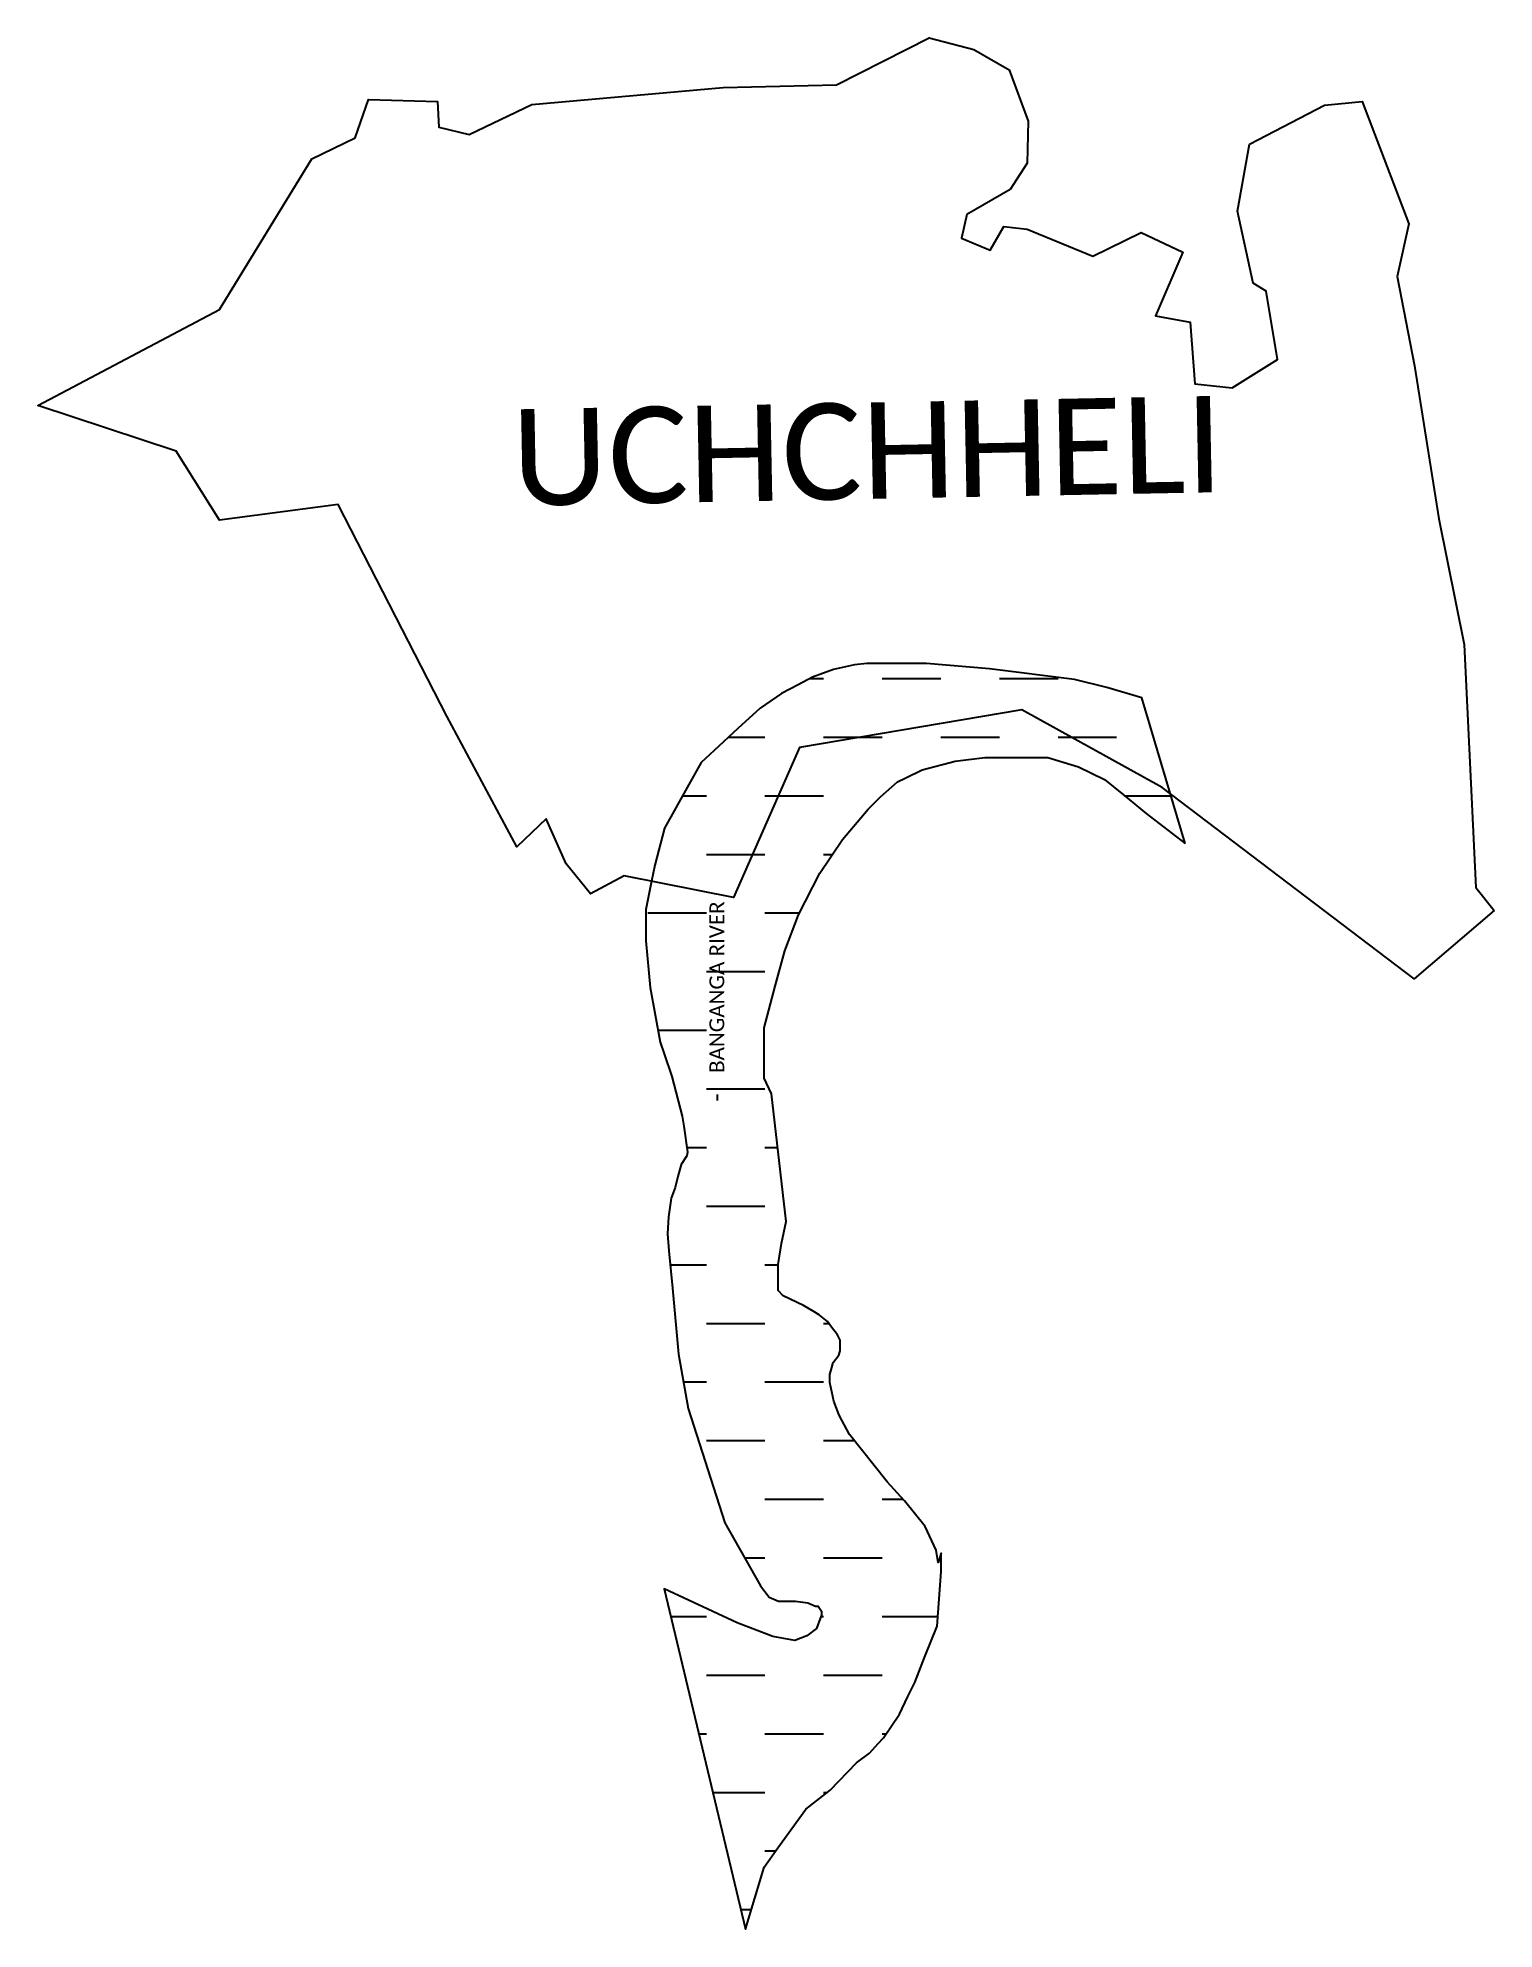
# Model space of a CAD drawing. Header units: metres. Extents: x 256905 to 258877, y 2189930 to 2192491.
import ezdxf

# ---------------------------------------------------------------- set-up
doc = ezdxf.new("R2010")
doc.units = ezdxf.units.M
doc.header["$MEASUREMENT"] = 0
for name, color, linetype in [('ARROW', 7, 'Continuous'), ('RIVER', 4, 'Continuous'), ('RIVER TEXT', 7, 'Continuous'), ('village', 3, 'Continuous'), ('VILLAGE NAME', 250, 'Continuous')]:
    doc.layers.add(name, color=color, linetype=linetype)
doc.styles.get("Standard").update_dxf_attribs({"font": 'simplex.shx'})
doc.dimstyles.get("Standard").update_dxf_attribs({"dimtxt": 0.18, "dimasz": 0.18, "dimexe": 0.18, "dimexo": 0.0625, "dimgap": 0.09, "dimtad": 0, "dimtih": 1, "dimtoh": 1, "dimdec": 4, "dimzin": 0, "dimdsep": 46, "dimtxsty": 'Standard', "dimcen": 0.09, "dimadec": 0, "dimazin": 0, "dimtfac": 1, "dimtdec": 4, "dimtofl": 0, "dimtmove": 0, "dimatfit": 3, "dimfxl": 1, "dimtolj": 1, "dimtzin": 0, "dimarcsym": 0})

msp = doc.modelspace()

# ---------------------------------------------------------------- hatches: boundary and pattern name
at = {"layer": 'RIVER'}
h = msp.add_hatch(dxfattribs=at)
h.set_pattern_fill('DASH', color=256, scale=25)
h.set_pattern_definition([(0, (0, 0), (79.375, 79.375), [79.375, -79.375])])
h.paths.add_polyline_path([(257764.4, 2190797.5), (257772.4, 2190708.2), (257785.3, 2190634.7), (257835, 2190480.2), (257883.5, 2190394.6), (257895.1, 2190379.2), (257907.9, 2190373.7), (257930.9, 2190373.7), (257947.6, 2190371.5), (257957.8, 2190367.1), (257961.6, 2190367.1), (257964.1, 2190363.3), (257965.9, 2190360.6), (257965.9, 2190354.9), (257964.1, 2190350.3), (257959, 2190337), (257946.2, 2190326.8), (257930, 2190320.8), (257900.1, 2190326.3), (257852, 2190344.5), (257752.9, 2190390.4), (257862.9, 2189929.8), (257888.2, 2190013.8), (257906.9, 2190039.8), (257944.7, 2190092.2), (257977.9, 2190118), (258013.5, 2190154.9), (258031.2, 2190168.3), (258042.7, 2190181), (258049.9, 2190189), (258071.6, 2190220.8), (258083.1, 2190244.8), (258092.3, 2190264), (258105.7, 2190297.6), (258122.6, 2190340), (258127.9, 2190414), (258127.9, 2190439), (258124, 2190426.5), (258121.2, 2190442.9), (258106.4, 2190474.9), (258078.2, 2190509.9), (258055, 2190535.6), (258003.9, 2190599.5), (257990.1, 2190625.8), (257982.8, 2190644.7), (257977.1, 2190670.2), (257977.1, 2190680.8), (257979.9, 2190690.1), (257982, 2190697), (257989.3, 2190707.2), (257991.3, 2190712.8), (257991.3, 2190719.2), (257991.3, 2190727.1), (257987.5, 2190734.5), (257979.6, 2190744.7), (257974.3, 2190752.6), (257962.9, 2190761.5), (257954.7, 2190766.4), (257941.7, 2190774.2), (257914.2, 2190787.5), (257907.4, 2190794.4), (257907.4, 2190804.7), (257907.4, 2190829.9), (257911.6, 2190858.3), (257918.1, 2190888.2), (257898.2, 2191060.8), (257888.2, 2191082.1), (257888.2, 2191109.3), (257888.2, 2191150), (257903.4, 2191206.4), (257916.3, 2191254.3), (257934.7, 2191303.1), (257963.6, 2191359.8), (257994.5, 2191405.4), (258029.3, 2191446.4), (258045.8, 2191462.8), (258068.9, 2191483.2), (258079.1, 2191488.3), (258102.4, 2191499.6), (258146.9, 2191511.2), (258187.3, 2191516.1), (258232.4, 2191516.1), (258272.7, 2191516.1), (258313.9, 2191503.6), (258349.4, 2191486.3), (258375, 2191465.5), (258405.7, 2191440.4), (258458.4, 2191399.9), (258399.8, 2191597), (258352.3, 2191611), (258308.8, 2191621.9), (258193.7, 2191636.4), (258108.1, 2191643.3), (258027.5, 2191643.3), (258010.5, 2191641.6), (257982.2, 2191635.2), (257953.7, 2191625), (257934.3, 2191614.7), (257912, 2191602.8), (257882.7, 2191583.2), (257852.8, 2191555.5), (257820.8, 2191525.9), (257803, 2191509.3), (257786.4, 2191479.7), (257753.2, 2191420.5), (257740.1, 2191370.3), (257735.8, 2191348.9), (257728.1, 2191310.2), (257728.1, 2191268.1), (257734, 2191204.6), (257747.7, 2191130.9), (257753, 2191115.1), (257763.3, 2191084.1), (257777.1, 2191030.6), (257779.5, 2191016.9), (257784.3, 2190981.8), (257783.8, 2190976.8), (257775.9, 2190965.1), (257771.5, 2190948.7), (257767.6, 2190933.8), (257762.4, 2190919.5), (257758.6, 2190894.4), (257757.2, 2190871.4), (257759.3, 2190848.3)])

# ---------------------------------------------------------------- linework, layer by layer
at = {"layer": 'RIVER', "flags": 128}
msp.add_lwpolyline([(258458.4, 2191399.9), (258399.8, 2191597), (258352.3, 2191611), (258308.8, 2191621.9), (258193.7, 2191636.4), (258108.1, 2191643.3), (258027.5, 2191643.3), (258010.5, 2191641.6), (257982.2, 2191635.2), (257953.7, 2191625), (257934.3, 2191614.7), (257912, 2191602.8), (257882.7, 2191583.2), (257852.8, 2191555.5), (257820.8, 2191525.9), (257803, 2191509.3), (257786.4, 2191479.7), (257753.2, 2191420.5), (257740.1, 2191370.3), (257735.8, 2191348.9), (257728.1, 2191310.2), (257728.1, 2191268.1), (257734, 2191204.6), (257747.7, 2191130.9), (257753, 2191115.1), (257763.3, 2191084.1), (257777.1, 2191030.6), (257779.5, 2191016.9), (257784.3, 2190981.8), (257783.8, 2190976.8), (257775.9, 2190965.1), (257771.5, 2190948.7), (257767.6, 2190933.8), (257762.4, 2190919.5), (257758.6, 2190894.4), (257757.2, 2190871.4), (257759.3, 2190848.3), (257764.4, 2190797.5), (257772.4, 2190708.2), (257785.3, 2190634.7), (257835, 2190480.2), (257883.5, 2190394.6), (257895.1, 2190379.2), (257907.9, 2190373.7), (257930.9, 2190373.7), (257947.6, 2190371.5), (257957.8, 2190367.1), (257961.6, 2190367.1), (257964.1, 2190363.3), (257965.9, 2190360.6), (257965.9, 2190354.9), (257964.1, 2190350.3), (257959, 2190337), (257946.2, 2190326.8), (257930, 2190320.8), (257900.1, 2190326.3), (257852, 2190344.5), (257752.9, 2190390.4), (257862.9, 2189929.8), (257888.2, 2190013.8), (257906.9, 2190039.8), (257944.7, 2190092.2), (257977.9, 2190118), (258013.5, 2190154.9), (258031.2, 2190168.3), (258042.7, 2190181), (258049.9, 2190189), (258071.6, 2190220.8), (258083.1, 2190244.8), (258092.3, 2190264), (258105.7, 2190297.6), (258122.6, 2190340), (258127.9, 2190414), (258127.9, 2190439), (258124, 2190426.5), (258121.2, 2190442.9), (258106.4, 2190474.9), (258078.2, 2190509.9), (258055, 2190535.6), (258003.9, 2190599.5), (257990.1, 2190625.8), (257982.8, 2190644.7), (257977.1, 2190670.2), (257977.1, 2190680.8), (257979.9, 2190690.1), (257982, 2190697), (257989.3, 2190707.2), (257991.3, 2190712.8), (257991.3, 2190719.2), (257991.3, 2190727.1), (257987.5, 2190734.5), (257979.6, 2190744.7), (257974.3, 2190752.6), (257962.9, 2190761.5), (257954.7, 2190766.4), (257941.7, 2190774.2), (257914.2, 2190787.5), (257907.4, 2190794.4), (257907.4, 2190804.7), (257907.4, 2190829.9), (257911.6, 2190858.3), (257918.1, 2190888.2), (257898.2, 2191060.8), (257888.2, 2191082.1), (257888.2, 2191109.3), (257888.2, 2191150), (257903.4, 2191206.4), (257916.3, 2191254.3), (257934.7, 2191303.1), (257963.6, 2191359.8), (257994.5, 2191405.4), (258029.3, 2191446.4), (258045.8, 2191462.8), (258068.9, 2191483.2), (258079.1, 2191488.3), (258102.4, 2191499.6), (258146.9, 2191511.2), (258187.3, 2191516.1), (258232.4, 2191516.1), (258272.7, 2191516.1), (258313.9, 2191503.6), (258349.4, 2191486.3), (258375, 2191465.5), (258405.7, 2191440.4)], close=True, dxfattribs=at)
at = {"layer": 'village', "color": 3, "true_color": 0x00ff00}
msp.add_polyline3d([(258877, 2191308.9, 0), (258768.7, 2191216.4, 0), (258427.3, 2191475.6, 0), (258237.5, 2191580.8, 0), (257936.2, 2191529.7, 0), (257847, 2191326.8, 0), (257698.9, 2191356.2, 0), (257653.3, 2191331.5, 0), (257620.4, 2191372.2, 0), (257593.1, 2191433.1, 0), (257553.6, 2191395.4, 0), (257458.6, 2191572.4, 0), (257311.3, 2191858.7, 0), (257150.8, 2191837.4, 0), (257091.9, 2191931, 0), (256904.7, 2191993, 0), (257150.9, 2192123, 0), (257275.8, 2192326.7, 0), (257334.3, 2192355, 0), (257352.7, 2192406.9, 0), (257445.9, 2192404.4, 0), (257447.6, 2192369.5, 0), (257488.6, 2192359.9, 0), (257573.8, 2192400.5, 0), (257832.9, 2192423.2, 0), (257986.5, 2192427, 0), (258111.6, 2192490.6, 0), (258172.5, 2192474.9, 0), (258220.1, 2192447.1, 0), (258245.7, 2192377.9, 0), (258244.3, 2192320.8, 0), (258221.7, 2192285.1, 0), (258162.7, 2192251.4, 0), (258155.6, 2192219.6, 0), (258194.6, 2192203.1, 0), (258213, 2192235.1, 0), (258244.7, 2192231.6, 0), (258333.6, 2192194.8, 0), (258398.8, 2192227, 0), (258455.3, 2192200.5, 0), (258418.4, 2192114, 0), (258465.4, 2192105.5, 0), (258471.7, 2192022, 0), (258522, 2192016.7, 0), (258583.6, 2192055.1, 0), (258568.3, 2192147.8, 0), (258550.5, 2192158.3, 0), (258529.5, 2192256, 0), (258545.7, 2192346.7, 0), (258647, 2192399.6, 0), (258698.4, 2192404.6, 0), (258761.6, 2192238.9, 0), (258745.7, 2192167.4, 0), (258769.1, 2192046.7, 0), (258802.1, 2191839.2, 0), (258836.5, 2191669.1, 0), (258852, 2191340.1, 0)], close=True, dxfattribs=at)
msp.add_polyline3d([(258877, 2191308.9, 0), (258768.7, 2191216.4, 0), (258427.3, 2191475.6, 0), (258237.5, 2191580.8, 0), (257936.2, 2191529.7, 0), (257847, 2191326.8, 0), (257698.9, 2191356.2, 0), (257653.3, 2191331.5, 0), (257620.4, 2191372.2, 0), (257593.1, 2191433.1, 0), (257553.6, 2191395.4, 0), (257458.6, 2191572.4, 0), (257311.3, 2191858.7, 0), (257150.8, 2191837.4, 0), (257091.9, 2191931, 0), (256904.7, 2191993, 0), (257150.9, 2192123, 0), (257275.8, 2192326.7, 0), (257334.3, 2192355, 0), (257352.7, 2192406.9, 0), (257445.9, 2192404.4, 0), (257447.6, 2192369.5, 0), (257488.6, 2192359.9, 0), (257573.8, 2192400.5, 0), (257832.9, 2192423.2, 0), (257986.5, 2192427, 0), (258111.6, 2192490.6, 0), (258172.5, 2192474.9, 0), (258220.1, 2192447.1, 0), (258245.7, 2192377.9, 0), (258244.3, 2192320.8, 0), (258221.7, 2192285.1, 0), (258162.7, 2192251.4, 0), (258155.6, 2192219.6, 0), (258194.6, 2192203.1, 0), (258213, 2192235.1, 0), (258244.7, 2192231.6, 0), (258333.6, 2192194.8, 0), (258398.8, 2192227, 0), (258455.3, 2192200.5, 0), (258418.4, 2192114, 0), (258465.4, 2192105.5, 0), (258471.7, 2192022, 0), (258522, 2192016.7, 0), (258583.6, 2192055.1, 0), (258568.3, 2192147.8, 0), (258550.5, 2192158.3, 0), (258529.5, 2192256, 0), (258545.7, 2192346.7, 0), (258647, 2192399.6, 0), (258698.4, 2192404.6, 0), (258761.6, 2192238.9, 0), (258745.7, 2192167.4, 0), (258769.1, 2192046.7, 0), (258802.1, 2191839.2, 0), (258836.5, 2191669.1, 0), (258852, 2191340.1, 0)], close=True, dxfattribs=at)

# ---------------------------------------------------------------- texts
at = {"layer": 'RIVER TEXT', "insert": (257814.2, 2191052.3), "char_height": 20, "attachment_point": 1, "rotation": 90}
msp.add_mtext_dynamic_manual_height_columns('\\pxqc;{\\fCalibri|b0|i0|c0|p34;BANGANGA RIVER} ', width=305.926, gutter_width=1, heights=[0], dxfattribs=at)
at = {"layer": 'VILLAGE NAME', "insert": (257545.2, 2191987.5), "char_height": 130.494, "attachment_point": 1, "rotation": 1.1028}
msp.add_mtext_dynamic_manual_height_columns('{\\fCalibri|b0|i0|c0|p34;UCHCHHELI}', width=872.29, gutter_width=652.5, heights=[0], dxfattribs=at)

# ---------------------------------------------------------------- leaders
at = {"layer": 'ARROW'}
msp.add_leader([(257825.1, 2191051.9), (257825, 2191059.8)], dimstyle='Standard', override={"dimasz": 3, "dimgap": 0.09, "dimtad": 0}, dxfattribs=at)

doc.saveas('drawing.dxf')
